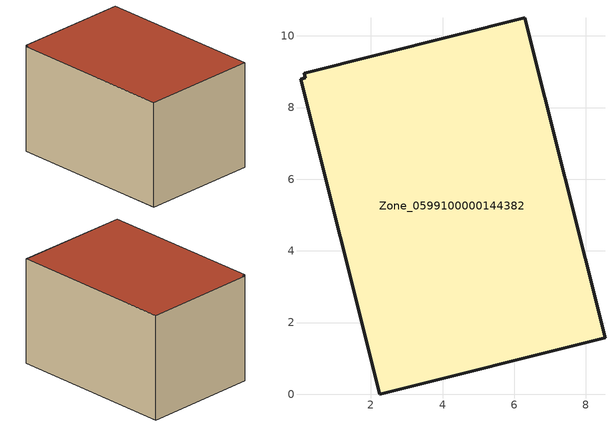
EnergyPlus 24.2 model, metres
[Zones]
Zone_0599100000144382
 floor ground (C_G): 0.13,8.96 6.3,10.51 8.53,1.58 2.24,0 0.03,8.79 0.17,8.83 z0
 wall outside (C_F): 8.53,1.58 6.3,10.51 0.13,8.96 0.17,8.83 0.03,8.79 2.24,0 8.53,1.58 z0:5.84
 roof outside (C_R): 6.3,10.51 0.13,8.96 0.17,8.83 0.03,8.79 2.24,0 8.53,1.58 z5.84
[BUILDING]
Pand.0599100000144382: North Axis=0; Terrain=City; Loads Convergence Tolerance Value=0.04; Temperature Convergence Tolerance Value=0.4; Solar Distribution=FullExterior; Maximum Number of Warmup Days=25; Minimum Number of Warmup Days=1
[Site:Location]
Rotterdam.The.Hague.AP_ZH_NLD Design_Conditions: Latitude=51.96; Longitude=4.45; Time Zone=1; Elevation=-4.5
[SITE:GROUNDTEMPERATURE:BUILDINGSURFACE]
18, 18, 18, 18, 18, 18, 18, 18, 18, 18, 18, 18
[MATERIAL] Thermal Absorptance=0.9; Solar Absorptance=0.7; Visible Absorptance=0.7
Name | Roughness | Thickness | Conductivity | Density | Specific Heat
G.TC.1946-1964 | MediumSmooth | 0.15 | 1 | 540 | 1210
F.TC.1946-1964 | Rough | 0.3 | 0.857143 | 1920 | 840
R.TC.1946-1964 | MediumRough | 0.2 | 0.235294 | 1500 | 1000
[CONSTRUCTION]
C_G: G.TC.1946-1964
C_F: F.TC.1946-1964
C_R: R.TC.1946-1964
[ZONE]
Zone_0599100000144382: Type=1; Multiplier=1; Ceiling Height=Autocalculate; Volume=Autocalculate; Floor Area=autocalculate; Part of Total Floor Area=Yes
[ZONEINFILTRATION:DESIGNFLOWRATE]
Infil_Zone_0599100000144382: Zone or ZoneList or Space or SpaceList=Zone_0599100000144382; Schedule=AlwaysOn; Design Flow Rate Calculation Method=Flow/Area; Flow Rate per Floor Area=0.003; Constant Term Coefficient=1; Temperature Term Coefficient=0; Velocity Term Coefficient=0; Velocity Squared Term Coefficient=0
[HVACTEMPLATE:ZONE:IDEALLOADSAIRSYSTEM]
Zone_0599100000144382: Maximum Heating Supply Air Temperature=50; Minimum Cooling Supply Air Temperature=13; Maximum Heating Supply Air Humidity Ratio=0.0156; Minimum Cooling Supply Air Humidity Ratio=0.0077; Heating Limit=NoLimit; Cooling Limit=NoLimit; Dehumidification Control Type=ConstantSensibleHeatRatio; Cooling Sensible Heat Ratio=0.7; Dehumidification Setpoint=60; Humidification Control Type=None; Humidification Setpoint=30; Outdoor Air Method=None; Outdoor Air Flow Rate per Person=0.00944; Outdoor Air Flow Rate per Zone Floor Area=0; Outdoor Air Flow Rate per Zone=0; Demand Controlled Ventilation Type=None; Outdoor Air Economizer Type=NoEconomizer; Heat Recovery Type=None; Sensible Heat Recovery Effectiveness=0.7; Latent Heat Recovery Effectiveness=0.65
[ZONECONTROL:THERMOSTAT]
ThermostatControl_Zone_0599100000144382: Zone or ZoneList=Zone_0599100000144382; Control Type Schedule=DualSetpointControlType; Control 1=Thermostat_Zone_0599100000144382; Temperature Difference Between Cutout And Setpoint=0
[THERMOSTATSETPOINT:DUALSETPOINT]
Thermostat_Zone_0599100000144382: Heating Setpoint Temperature Schedule=HeatingSetpoint_Zone_0599100000144382; Cooling Setpoint Temperature Schedule=CoolingSetpoint_Zone_0599100000144382
[SCHEDULE:COMPACT]
HeatingSetpoint_Zone_0599100000144382: Through: 12/31, For: AllDays, Until: 24:00, 21
CoolingSetpoint_Zone_0599100000144382: Through: 12/31, For: AllDays, Until: 24:00, 24
DualSetpointControlType: Through: 12/31, For: AllDays, Until: 24:00, 4
AlwaysOn: Through: 12/31, For: AllDays, Until: 24:00, 1
